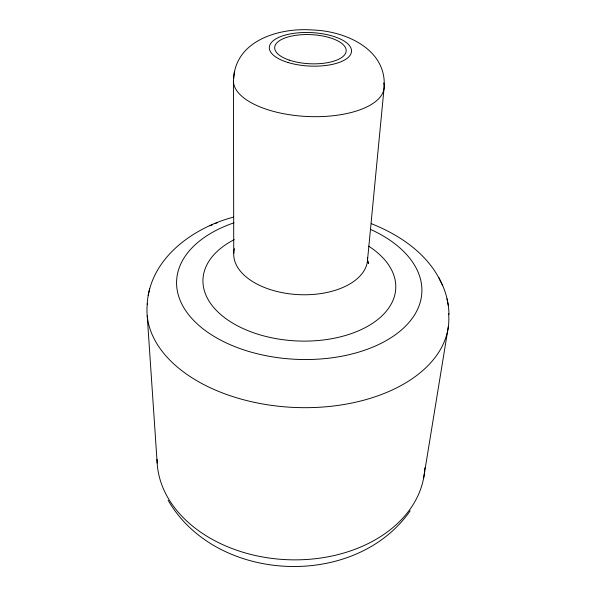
<?xml version="1.0" encoding="UTF-8"?>
<svg xmlns="http://www.w3.org/2000/svg" width="596" height="596" viewBox="0 0 596 596"><rect width="100%" height="100%" fill="white"/><g stroke="black" fill="none" stroke-linecap="round" stroke-linejoin="round"><path stroke-width="0.89" d="M147.197 304.37C149.685 258.694 192.687 227.843 233.595 217.086M367.382 261.532L384.129 87.523C387.102 48.708 344.548 30.768 312.103 29.971C279.993 27.528 235.748 40.051 233.632 78.553L234.355 71.922M423.585 478.342L448.386 326.452M148.166 295.333L149.693 288.695M410.19 510.809C355.261 589.772 216.095 583.454 168.109 500.253M209.919 225.78L212.675 224.625M215.096 223.597L217.696 222.517M371.278 223.656C399.611 234.884 427.131 253.382 440.712 281.528M440.764 281.647C446.024 291.727 448.713 303.126 449.026 314.472M438.753 277.52L442.768 285.737M367.389 259.781L368.447 263.633L367.456 259.729M446.985 298.752L448.311 305.465M147.227 315.865L157.173 463.092M233.431 80.944L233.744 253.322M367.561 257.412A66.983 38.278 2.7 0 1 296.674 294.528A66.983 38.278 2.7 0 1 234.459 248.644M368.715 246.208A96.492 57.164 2.7 0 1 365.728 327.36A96.492 57.164 2.7 0 1 228.827 320.678A96.492 57.164 2.7 0 1 234.25 239.644M448.602 313.72A151.056 92.805 2.7 0 1 296.681 407.537A151.056 92.805 2.7 0 1 147.376 303.379M370.488 229.363A122.754 72.854 2.7 0 1 389.009 338.96A122.754 72.854 2.7 0 1 204.719 330.117A122.754 72.854 2.7 0 1 233.96 222.815M424.836 467.785A133.996 98.072 2.7 0 1 289.172 559.771A133.996 98.072 2.7 0 1 157.046 459.285M383.668 82.956A75.431 32.728 2.7 0 1 310.158 116.607A75.431 32.728 2.7 0 1 233.662 78.396M289.202 60.092A35.782 14.565 2.7 0 0 345.956 52.224A35.782 14.565 2.7 0 0 296.123 35.276A35.782 14.565 2.7 0 0 289.202 60.092M287.942 62.483A41.154 16.748 2.7 0 0 351.476 51.867A41.154 16.748 2.7 0 0 291.846 33.644A41.154 16.748 2.7 0 0 287.942 62.483"/></g></svg>
